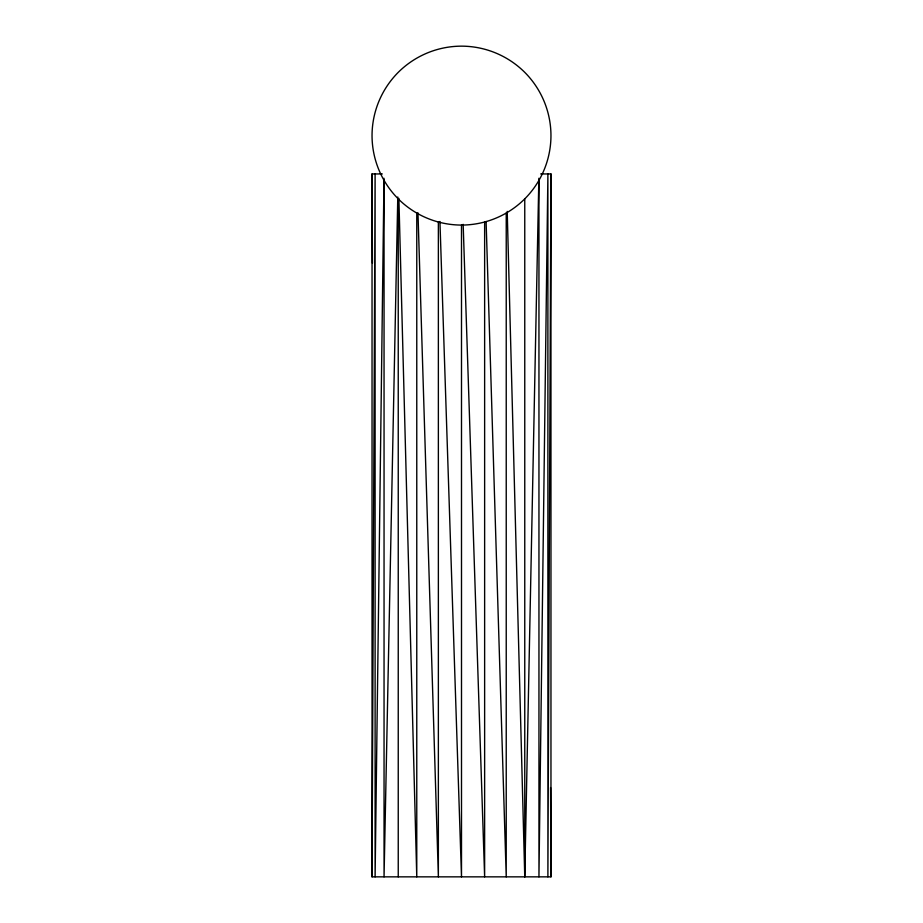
<?xml version="1.0" encoding="UTF-8"?>
<svg xmlns="http://www.w3.org/2000/svg" width="923" height="923" viewBox="0 0 923 923"><rect width="100%" height="100%" fill="white"/><g stroke="black" fill="none" stroke-linecap="round" stroke-linejoin="round"><path stroke-width="1.38" d="M540.682 173.951L550.962 173.951L550.962 876.85L372.038 876.85L375.107 173.951L375.107 876.85L384.003 178.266M550.962 173.951L547.893 876.85L547.893 173.951L538.951 876.85L538.951 180.343M397.778 196.991L384.049 876.85L384.049 180.343M507.212 211.402L524.76 876.85L538.859 178.266M372.038 876.85L372.038 173.951L382.318 173.951M463.161 224.358L484.633 876.85L484.633 222.005M439.936 221.485L461.5 876.85L461.5 225.074A89.819 89.819 0 0 1 398.24 198.872A89.819 89.819 0 0 1 372.038 135.612A89.819 89.819 0 0 1 398.24 72.352A89.819 89.819 0 0 1 461.5 46.15A89.819 89.819 0 0 1 524.76 72.352A89.819 89.819 0 0 1 550.962 135.612A89.819 89.819 0 0 1 524.76 198.872L524.76 876.85M486.098 221.485L506.231 876.85L506.231 213.051M417.969 212.844L438.367 876.85L438.367 222.005M398.886 198.433L416.769 876.85L416.769 213.051M550.57 787.55L550.962 876.85M372.038 173.951L372.431 263.251M398.24 198.872L398.24 876.85M524.76 198.872A89.819 89.819 0 0 1 461.5 225.074"/></g></svg>
